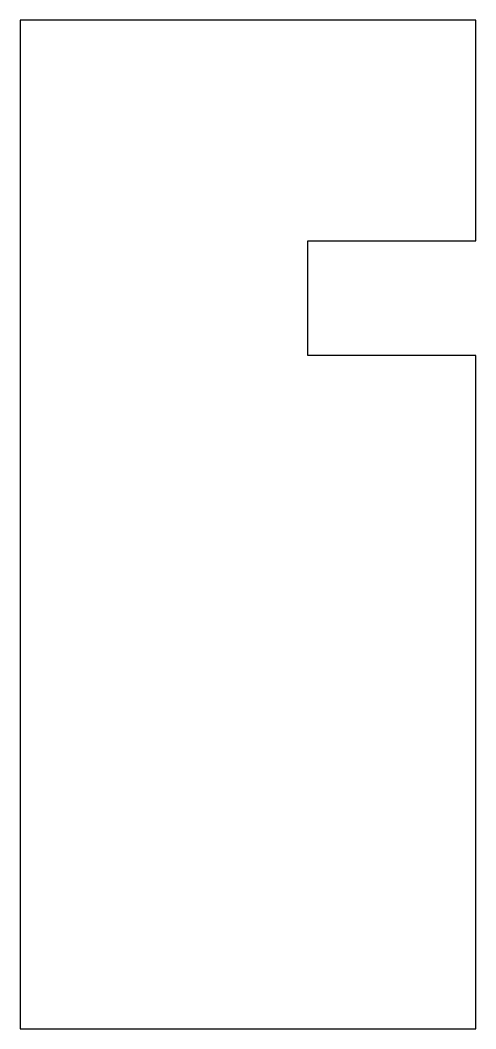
# Model space of a CAD drawing. Header units: millimetres. Extents: x -13.6 to 13.6, y -30.1 to 30.1.
import ezdxf

# ---------------------------------------------------------------- set-up
doc = ezdxf.new("R2010")
doc.units = ezdxf.units.MM
doc.layers.get('0').update_dxf_attribs({"linetype": 'CONTINUOUS'})

msp = doc.modelspace()

# ---------------------------------------------------------------- linework, layer by layer
for p, q in [((13.575, 30.075), (-13.575, 30.075)), ((-13.575, 30.075), (-13.575, -30.075)), ((13.575, 16.925), (13.575, 30.075)), ((3.575, 10.075), (3.575, 16.925)), ((3.575, 16.925), (13.575, 16.925)), ((13.575, 10.075), (3.575, 10.075)), ((13.575, -30.075), (13.575, 10.075)), ((-13.575, -30.075), (13.575, -30.075))]:
    msp.add_line(p, q)

doc.saveas('drawing.dxf')
